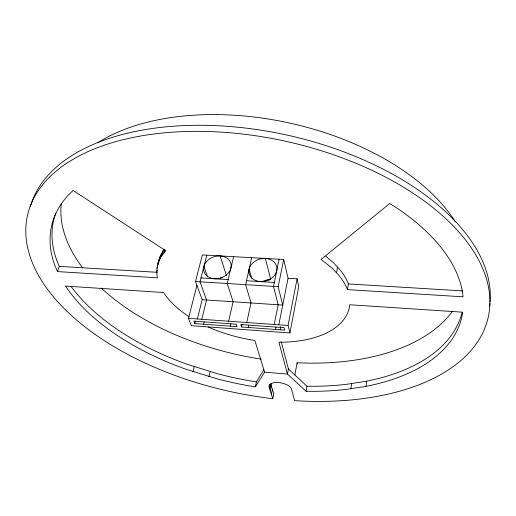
<?xml version="1.0" encoding="UTF-8"?>
<svg xmlns="http://www.w3.org/2000/svg" width="516" height="516" viewBox="0 0 516 516"><rect width="100%" height="100%" fill="white"/><g stroke="black" fill="none" stroke-linecap="round" stroke-linejoin="round"><path stroke-width="0.77" d="M157.586 265.121C158.96 259.696 161.908 254.749 165.823 250.776L73.033 190.443L68.015 195.429A210.128 113.688 12.4 0 0 54.838 265.301L57.482 271.59L157.386 277.801C155.6 267.933 158.676 257.439 164.107 249.183M366.005 386.342L366.728 381.15M350.88 388.78L351.635 383.633M347.487 289.624L346.242 286.67A98.195 52.471 12.4 0 0 339.309 275.847L332.736 268.765L321.133 259.367L389.728 203.517L396.939 208.083A210.128 113.688 12.4 0 1 463.026 296.287L463.052 296.81L347.487 289.624L348.39 283.942L347.152 280.975A97.846 52.761 12.4 0 0 340.257 270.113L333.723 263.005L325.731 256.175M336.58 272.706L337.548 266.959M306.091 391.276L287.483 374.081L278.917 342.237L283.349 342.205A98.195 52.471 12.4 0 0 349.345 307.471L349.725 304.762L462.697 312.193L461.51 318.449A210.128 113.688 12.4 0 1 374.693 384.491L365.154 386.523L345.32 389.509A210.128 113.688 12.4 0 1 314.141 391.334L306.091 391.276L306.968 386.232L288.438 368.972L281.162 341.534M294.855 375.029L297.1 362.754L297.829 362.8A205.871 116.919 12.4 0 0 452.551 311.154M159.141 259.671L157.96 264.979M288.438 368.972L287.483 374.081L264.579 372.165L255.401 386.839L249.28 385.871A210.128 113.688 12.4 0 1 216.933 378.821L185.502 369.088A210.128 113.688 12.4 0 1 65.835 286.548L65.545 286.077L163.553 292.52L165.404 295.249A98.195 52.471 12.4 0 0 189.043 316.682M196.951 285.277L188.482 318.333L191.41 325.699L289.921 332.949L298.764 286.593L297.068 278.821L288.057 278.279L283.71 259.471L202.362 254.93L195.506 281.517L202.162 299.699L197.331 318.972M272.764 398.681L269.171 387.161A11.455 5.218 11 0 1 278.756 382.595A11.455 5.218 11 0 1 291.527 389.103L294.63 400.642L295.597 400.719A235.935 128.168 12.4 0 0 442.238 215.436A235.935 128.168 12.4 0 0 46.821 179.916A235.935 128.168 12.4 0 0 271.732 398.571L272.764 398.681L273.719 393.753L271.21 385.645M289.921 332.949L288.07 325.48L297.068 278.821M271.416 394.263L272.377 389.309M280.124 329.808L280.743 326.667M269.171 387.161L269.733 384.304M269.681 388.825L270.661 383.846M270.229 390.618L271.668 383.285M278.814 324.816L288.057 278.279M275.544 329.472L276.015 327.125M274.202 324.487L278.176 304.788L273.48 286.393L279.104 259.213M202.162 299.699L282.736 305.091L278.163 286.683L283.71 259.471M255.401 386.839L256.42 381.872L263.934 369.779M248.286 327.486L248.789 325.157M246.738 322.513L251.021 302.969L245.622 284.651L251.692 257.684M241.527 326.989L240.733 324.519L284.077 327.654L284.709 330.143L241.527 326.989L242.043 324.661M230.31 326.17L230.839 323.855M228.633 321.216L233.122 301.77L227.253 283.503L233.613 256.671M208.961 376.603L210.122 371.668M203.639 324.229L204.207 321.926M192.997 371.649L194.203 366.715M201.775 319.288L206.555 299.996L200.015 281.8L206.8 255.175M194.829 323.584L193.868 321.126L236.225 324.19L237.031 326.66L194.829 323.584L195.416 321.242M163.83 252.956L164.81 249.505M158.567 261.941L160.166 256.394M156.993 268.372L157.574 266.333M159.934 258.845L161.495 253.362M156.78 271.68L157.225 270.132M161.689 255.846L163.256 250.344M57.482 271.59L59.308 266.359L56.696 260.045A209.361 114.281 12.4 0 1 55.734 213.147M306.968 386.232L314.999 386.278A209.361 114.281 12.4 0 0 346.094 384.375L365.876 381.33L375.39 379.266A209.361 114.281 12.4 0 0 461.994 312.696M59.308 266.359L157.303 272.319M348.39 283.942L462.749 290.901M267.707 279.608L270.049 279.749M200.995 277.937L228.175 279.614M246.5 280.736L274.299 282.452M195.506 281.517L278.163 286.683M188.482 318.333L288.07 325.48M256.42 381.872L250.312 380.911A209.361 114.281 12.4 0 1 218.068 373.887L186.734 364.154A209.361 114.281 12.4 0 1 71.092 286.406M203.917 266.469L207.555 276.957M220.164 255.923L226.434 275.608M264.579 372.165L254.852 340.412L250.26 339.689A98.195 52.471 12.4 0 1 208.18 327.002M249.112 269.126L251.679 278.176M265.353 258.445L270.636 279.04M297.1 362.754L297.403 363.986M261.186 359.136A205.871 116.919 12.4 0 1 101.207 288.031M82.728 267.869A205.871 116.919 12.4 0 1 61.281 203.375M98.027 142.597A210.438 119.589 12.4 0 1 290.05 123.156A210.438 119.589 12.4 0 1 455.37 221.861M30.399 206.639A235.07 128.832 12.4 0 1 281.736 133.954A235.07 128.832 12.4 0 1 490.058 301.976M489.916 303.498A235.07 128.832 12.4 0 1 489.529 306.517M261.928 281.788A13.764 11.229 -14.8 0 1 270.132 279.775M220.055 278.208A13.622 10.984 -18.1 0 1 222.77 277.421M257.013 281.02A14.196 11.397 -14.9 0 0 276.866 267.714A14.196 11.397 -14.9 0 0 254.814 261.328A14.196 11.397 -14.9 0 0 257.013 281.02M211.289 278.208A14.042 11.146 -18 0 0 231.155 265.069A14.042 11.146 -18 0 0 209.748 258.768A14.042 11.146 -18 0 0 211.289 278.208"/></g></svg>
